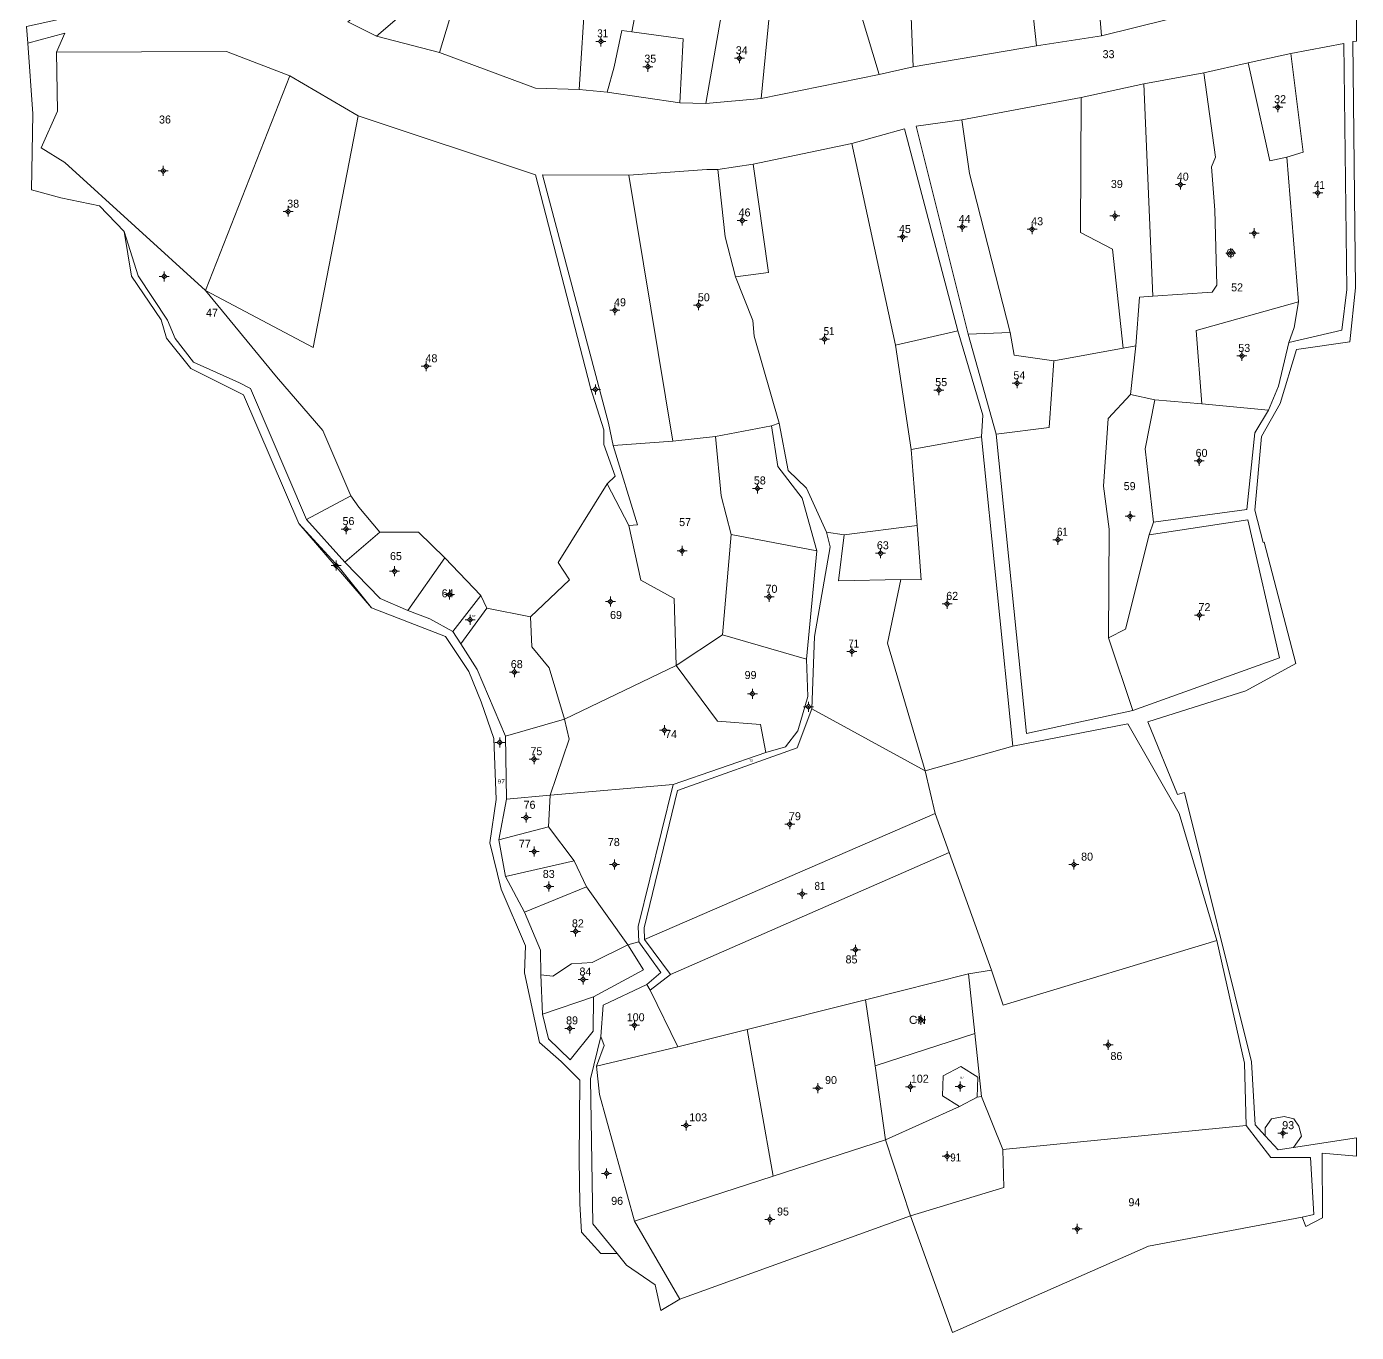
# Model space of a CAD drawing. Header units: metres. Extents: x 363168 to 363519, y 1838480 to 1839020.
# Drawn here: x 363167.6 to 363500, y 1838480.3 to 1838806.7 of the extents above; entities that cross this region are included whole.
import ezdxf

# ---------------------------------------------------------------- set-up
doc = ezdxf.new("R2010")
doc.units = ezdxf.units.M
doc.header["$LTSCALE"] = 0.8
doc.layers.add('10', color=7, linetype='Continuous', lineweight=13)
doc.layers.add('11', color=7, linetype='Continuous', lineweight=13)
doc.layers.add('15', color=7, linetype='Continuous')

msp = doc.modelspace()

# ---------------------------------------------------------------- hatches: boundary and pattern name
at = {"layer": '11'}
for points in [[(363311.3298, 1838803.02, 1), (363311.0297, 1838803.02, 1)], [(363345.9398, 1838798.79, 1), (363345.6397, 1838798.79, 1)], [(363323.0798, 1838796.69, 1), (363322.7797, 1838796.69, 1)], [(363480.4998, 1838786.56, 1), (363480.1997, 1838786.56, 1)], [(363201.9498, 1838770.62, 1), (363201.6497, 1838770.62, 1)], [(363456.1698, 1838767.2, 1), (363455.8698, 1838767.2, 1)], [(363490.4798, 1838765.12, 1), (363490.1798, 1838765.12, 1)], [(363233.1198, 1838760.46, 1), (363232.8198, 1838760.46, 1)], [(363346.6398, 1838758.24, 1), (363346.3397, 1838758.24, 1)], [(363439.7998, 1838759.37, 1), (363439.4998, 1838759.37, 1)], [(363386.7198, 1838754.13, 1), (363386.4198, 1838754.13, 1)], [(363401.6298, 1838756.62, 1), (363401.3297, 1838756.62, 1)], [(363419.0798, 1838756.06, 1), (363418.7797, 1838756.06, 1)], [(363474.5998, 1838755.04, 1), (363474.2998, 1838755.04, 1)], [(363468.7298, 1838750.11, 1), (363468.4298, 1838750.11, 1)], [(363202.1898, 1838744.26, 1), (363201.8897, 1838744.26, 1)], [(363314.8198, 1838735.8, 1), (363314.5197, 1838735.8, 1)], [(363335.7498, 1838737.04, 1), (363335.4497, 1838737.04, 1)], [(363367.2098, 1838728.58, 1), (363366.9097, 1838728.58, 1)], [(363471.5298, 1838724.38, 1), (363471.2297, 1838724.38, 1)], [(363267.6798, 1838721.8, 1), (363267.3798, 1838721.8, 1)], [(363415.3298, 1838717.54, 1), (363415.0297, 1838717.54, 1)], [(363309.9298, 1838716, 1), (363309.6298, 1838716, 1)], [(363395.7898, 1838715.84, 1), (363395.4898, 1838715.84, 1)], [(363460.8698, 1838698.14, 1), (363460.5698, 1838698.14, 1)], [(363350.4598, 1838691.26, 1), (363350.1597, 1838691.26, 1)], [(363443.5798, 1838684.31, 1), (363443.2797, 1838684.31, 1)], [(363247.6398, 1838681.1, 1), (363247.3397, 1838681.1, 1)], [(363425.5398, 1838678.44, 1), (363425.2398, 1838678.44, 1)], [(363331.6098, 1838675.64, 1), (363331.3098, 1838675.64, 1)], [(363381.2098, 1838675.06, 1), (363380.9097, 1838675.06, 1)], [(363245.1398, 1838671.98, 1), (363244.8397, 1838671.98, 1)], [(363259.7498, 1838670.56, 1), (363259.4497, 1838670.56, 1)], [(363273.4598, 1838664.71, 1), (363273.1597, 1838664.71, 1)], [(363353.3598, 1838664.16, 1), (363353.0598, 1838664.16, 1)], [(363313.6898, 1838662.97, 1), (363313.3897, 1838662.97, 1)], [(363397.8498, 1838662.4, 1), (363397.5498, 1838662.4, 1)], [(363278.6298, 1838658.44, 1), (363278.3297, 1838658.44, 1)], [(363460.8998, 1838659.59, 1), (363460.5997, 1838659.59, 1)], [(363374.0698, 1838650.5, 1), (363373.7697, 1838650.5, 1)], [(363289.7098, 1838645.35, 1), (363289.4097, 1838645.35, 1)], [(363349.1798, 1838639.94, 1), (363348.8798, 1838639.94, 1)], [(363363.1798, 1838636.68, 1), (363362.8798, 1838636.68, 1)], [(363286.0398, 1838627.76, 1), (363285.7398, 1838627.76, 1)], [(363327.1798, 1838630.8, 1), (363326.8798, 1838630.8, 1)], [(363294.6198, 1838623.58, 1), (363294.3198, 1838623.58, 1)], [(363292.6098, 1838609, 1), (363292.3098, 1838609, 1)], [(363358.5298, 1838607.32, 1), (363358.2297, 1838607.32, 1)], [(363294.6398, 1838600.47, 1), (363294.3397, 1838600.47, 1)], [(363314.7598, 1838597.22, 1), (363314.4597, 1838597.22, 1)], [(363429.5598, 1838597.22, 1), (363429.2598, 1838597.22, 1)], [(363298.2898, 1838591.72, 1), (363297.9898, 1838591.72, 1)], [(363361.6298, 1838589.9, 1), (363361.3297, 1838589.9, 1)], [(363304.9798, 1838580.54, 1), (363304.6798, 1838580.54, 1)], [(363374.9398, 1838575.94, 1), (363374.6397, 1838575.94, 1)], [(363306.8798, 1838568.5, 1), (363306.5797, 1838568.5, 1)], [(363391.2998, 1838558.42, 1), (363390.9998, 1838558.42, 1)], [(363303.5198, 1838556.29, 1), (363303.2197, 1838556.29, 1)], [(363319.6898, 1838557.06, 1), (363319.3897, 1838557.06, 1)], [(363438.1198, 1838552.13, 1), (363437.8198, 1838552.13, 1)], [(363365.5498, 1838541.37, 1), (363365.2498, 1838541.37, 1)], [(363388.6898, 1838541.71, 1), (363388.3897, 1838541.71, 1)], [(363401.1198, 1838541.75, 1), (363400.8198, 1838541.75, 1)], [(363332.5998, 1838532.04, 1), (363332.2998, 1838532.04, 1)], [(363481.7898, 1838530.09, 1), (363481.4898, 1838530.09, 1)], [(363397.8398, 1838524.33, 1), (363397.5397, 1838524.33, 1)], [(363312.7498, 1838520.01, 1), (363312.4497, 1838520.01, 1)], [(363353.5498, 1838508.5, 1), (363353.2498, 1838508.5, 1)], [(363430.3798, 1838506.14, 1), (363430.0797, 1838506.14, 1)]]:
    msp.add_hatch(color=256, dxfattribs=at).paths.add_polyline_path(points)

# ---------------------------------------------------------------- linework, layer by layer
at = {"layer": '10'}
for p, q in [((363499.99, 1838803.06), (363500, 1838818.07)), ((363453.13, 1838808.6), (363436.27, 1838804.39)), ((363270.79, 1838800.24), (363255.11, 1838804.31)), ((363420.06, 1838801.93), (363389.21, 1838796.67)), ((363461.83, 1838795.11), (363472.94, 1838797.69)), ((363472.94, 1838797.69), (363483.57, 1838799.99)), ((363233.41, 1838794.39), (363212.34, 1838740.72)), ((363250.53, 1838784.42), (363233.41, 1838794.39)), ((363380.69, 1838794.75), (363351.2, 1838788.7)), ((363446.9, 1838792.39), (363461.83, 1838795.11)), ((363312.75, 1838790.34), (363305.71, 1838790.97)), ((363431.22, 1838788.95), (363446.9, 1838792.39)), ((363449.08, 1838739.29), (363446.9, 1838792.39)), ((363330.91, 1838787.68), (363312.75, 1838790.34)), ((363337.42, 1838787.5), (363330.91, 1838787.68)), ((363351.2, 1838788.7), (363337.42, 1838787.5)), ((363485.54, 1838737.91), (363482.62, 1838774.05)), ((363384.77, 1838727.1), (363400.41, 1838730.68)), ((363413.44, 1838730.26), (363402.97, 1838729.85)), ((363402.97, 1838729.85), (363409.94, 1838704.83)), ((363388.7, 1838701.01), (363384.77, 1838727.1)), ((363443.51, 1838714.72), (363444.88, 1838726.92)), ((363461.36, 1838712.38), (363449.61, 1838713.42)), ((363355.73, 1838707.56), (363353.84, 1838706.88)), ((363406.31, 1838704.13), (363388.7, 1838701.01)), ((363414.11, 1838626.81), (363406.31, 1838704.13)), ((363388.7, 1838701.01), (363390.23, 1838681.98)), ((363318.14, 1838682.02), (363312.75, 1838692.39)), ((363248.67, 1838689.39), (363237.6, 1838683.46)), ((363235.64, 1838682.52), (363245.73, 1838671.46)), ((363235.64, 1838682.52), (363253.8, 1838661.43)), ((363237.6, 1838683.46), (363247.2, 1838672.82)), ((363371.98, 1838679.65), (363390.23, 1838681.98)), ((363255.92, 1838680.31), (363247.2, 1838672.82)), ((363343.74, 1838679.78), (363365.16, 1838675.64)), ((363367.58, 1838680.31), (363371.98, 1838679.65)), ((363365.16, 1838675.64), (363362.52, 1838648.55)), ((363262.88, 1838660.77), (363272.17, 1838673.89)), ((363274.14, 1838655.53), (363281.18, 1838664.46)), ((363281.18, 1838664.46), (363282.63, 1838661.32)), ((363276.13, 1838652.43), (363282.63, 1838661.32)), ((363282.63, 1838661.32), (363293.56, 1838659.18)), ((363274.14, 1838655.53), (363276.13, 1838652.43)), ((363341.56, 1838654.68), (363362.52, 1838648.55)), ((363444.13, 1838635.74), (363438, 1838653.9)), ((363330.01, 1838647.02), (363302.11, 1838633.55)), ((363363.92, 1838636.17), (363392.2, 1838620.68)), ((363352.4, 1838625.21), (363329.21, 1838617.24)), ((363392.2, 1838620.68), (363414.11, 1838626.81)), ((363394.74, 1838610.03), (363392.2, 1838620.68)), ((363298.09, 1838606.68), (363298.49, 1838614.57)), ((363329.21, 1838617.24), (363298.49, 1838614.57)), ((363287.58, 1838613.6), (363285.68, 1838603.44)), ((363322.07, 1838578.47), (363394.74, 1838610.03)), ((363298.09, 1838606.68), (363285.68, 1838603.44)), ((363304.52, 1838598.14), (363298.09, 1838606.68)), ((363285.68, 1838603.44), (363287.35, 1838594.26)), ((363304.52, 1838598.14), (363287.35, 1838594.26)), ((363307.6, 1838591.7), (363304.52, 1838598.14)), ((363328.53, 1838569.78), (363398.24, 1838600.26)), ((363287.35, 1838594.26), (363292.08, 1838585.31)), ((363292.08, 1838585.31), (363307.6, 1838591.7)), ((363317.94, 1838577.19), (363307.6, 1838591.7)), ((363317.94, 1838577.19), (363320.61, 1838577.88)), ((363322.07, 1838578.47), (363328.53, 1838569.78)), ((363296.6, 1838559.81), (363296.14, 1838569.67)), ((363377.32, 1838563.42), (363403.04, 1838569.88)), ((363408.78, 1838570.84), (363403.04, 1838569.88)), ((363323.47, 1838565.81), (363330.41, 1838551.63)), ((363296.6, 1838559.81), (363309.34, 1838564.2)), ((363377.32, 1838563.42), (363379.68, 1838546.95)), ((363354.19, 1838519.32), (363347.76, 1838555.99)), ((363404.64, 1838554.97), (363379.68, 1838546.95)), ((363379.68, 1838546.95), (363382.34, 1838528.45)), ((363405.19, 1838539.09), (363400.81, 1838536.75)), ((363406.33, 1838539.23), (363405.19, 1838539.09)), ((363406.33, 1838539.23), (363411.67, 1838526)), ((363400.81, 1838536.75), (363382.34, 1838528.45)), ((363472.46, 1838531.99), (363411.67, 1838526)), ((363354.19, 1838519.32), (363382.34, 1838528.45)), ((363484.24, 1838526.49), (363480.48, 1838525.91)), ((363319.57, 1838508.09), (363354.19, 1838519.32)), ((363330.86, 1838488.56), (363319.57, 1838508.09)), ((363388.51, 1838509.43), (363330.86, 1838488.56)), ((363315.2, 1838500), (363311.16, 1838500))]:
    msp.add_line(p, q, dxfattribs=at)
for points in [[(363371.29, 1838895.62), (363384.76, 1838895.54), (363384.61, 1838892.39), (363386.79, 1838856.55), (363389.21, 1838796.67), (363380.69, 1838794.75)], [(363289.11, 1838892.88), (363286.79, 1838888.65), (363283.16, 1838887.92), (363260.64, 1838888.46), (363224.7, 1838887.62), (363215.23, 1838837.11), (363205.07, 1838815.48), (363204.34, 1838810.17), (363176.34, 1838808.64), (363167.63, 1838806.76), (363167.93, 1838802.56)], [(363428.11, 1838862.14), (363433.32, 1838840.62), (363436.27, 1838804.39), (363420.06, 1838801.93), (363413.71, 1838860.29)], [(363371.33, 1838852.87), (363374.29, 1838830.44), (363376.18, 1838809.61), (363380.69, 1838794.75)], [(363307.33, 1838815.71), (363305.71, 1838790.97), (363294.83, 1838791.3), (363270.79, 1838800.24), (363276.38, 1838818.74), (363277.61, 1838829.38)], [(363307.33, 1838815.71), (363320.33, 1838812.83), (363318.9, 1838805.39)], [(363337.42, 1838787.5), (363341.3, 1838809.94), (363353.34, 1838810.08), (363351.2, 1838788.7)], [(363167.93, 1838802.56), (363177.18, 1838805.07), (363175.1, 1838800.33)], [(363318.9, 1838805.39), (363316.43, 1838805.71), (363314.49, 1838796.67), (363312.75, 1838790.34)], [(363318.9, 1838805.39), (363331.72, 1838803.61), (363330.91, 1838787.68)], [(363167.93, 1838802.56), (363169.17, 1838784.91), (363168.88, 1838765.92)], [(363175.1, 1838800.33), (363217.61, 1838800.51), (363233.41, 1838794.39)], [(363474.73, 1838532.16), (363473.8, 1838547.95), (363457.05, 1838615.28), (363455.32, 1838614.71), (363447.83, 1838632.95), (363472.34, 1838640.7), (363484.9, 1838647.46), (363476.91, 1838677.8), (363476.71, 1838677.77), (363474.58, 1838685.79), (363476.28, 1838704.26), (363480.95, 1838712.46), (363485.02, 1838725.99), (363498.37, 1838727.94), (363499.74, 1838741.41), (363499.12, 1838802.95), (363499.99, 1838803.06)], [(363483.57, 1838799.99), (363496.85, 1838802.52), (363497.61, 1838741.01), (363496.36, 1838730.86), (363483.15, 1838727.73)], [(363175.1, 1838800.33), (363175.32, 1838785.53), (363171.26, 1838776.39), (363177.21, 1838772.72), (363212.34, 1838740.72)], [(363482.62, 1838774.05), (363478.4, 1838773.14), (363472.94, 1838797.69)], [(363483.57, 1838799.99), (363486.72, 1838775.28), (363482.62, 1838774.05)], [(363449.08, 1838739.29), (363463.96, 1838740.35), (363465.13, 1838742.07), (363464.58, 1838760.85), (363463.76, 1838771.67), (363464.76, 1838774.11), (363461.83, 1838795.11)], [(363444.88, 1838726.92), (363441.7, 1838726.35), (363439, 1838751.03), (363431.01, 1838755.26), (363431.22, 1838788.95), (363401.38, 1838783.4)], [(363250.53, 1838784.42), (363239.23, 1838726.52), (363212.34, 1838740.72)], [(363312.75, 1838692.39), (363314.73, 1838694.35), (363311.88, 1838702.2), (363311.87, 1838705.89), (363308.56, 1838716.44), (363294.86, 1838769.64), (363250.53, 1838784.42)], [(363373.91, 1838777.52), (363387.04, 1838781.16), (363400.41, 1838730.68)], [(363401.38, 1838783.4), (363389.97, 1838781.8), (363402.97, 1838729.85)], [(363441.7, 1838726.35), (363424.35, 1838723.16), (363414.43, 1838724.58), (363413.44, 1838730.26), (363403.28, 1838769.99), (363401.38, 1838783.4)], [(363384.77, 1838727.1), (363373.91, 1838777.52), (363349.21, 1838772.32)], [(363318.18, 1838769.55), (363337.66, 1838771), (363340.37, 1838770.99)], [(363349.21, 1838772.32), (363340.37, 1838770.99), (363342.22, 1838754.14), (363344.82, 1838744.17)], [(363344.82, 1838744.17), (363353.05, 1838745.21), (363349.21, 1838772.32)], [(363329.18, 1838703.09), (363314.21, 1838701.98), (363313.11, 1838707.54), (363296.55, 1838769.63), (363318.18, 1838769.55)], [(363353.84, 1838706.88), (363339.83, 1838704.27), (363329.18, 1838703.09), (363318.18, 1838769.55)], [(363168.88, 1838765.92), (363176.19, 1838763.9), (363185.87, 1838761.9), (363192.02, 1838755.52), (363193.89, 1838744.29), (363201.28, 1838733.4), (363202.62, 1838728.8), (363208.64, 1838721.24), (363221.84, 1838714.68), (363235.64, 1838682.52)], [(363192.02, 1838755.52), (363195.54, 1838744.41), (363202.84, 1838733.32), (363204.73, 1838728.77), (363209.38, 1838722.79), (363220.88, 1838717.69), (363223.57, 1838716.25), (363237.6, 1838683.46)], [(363344.82, 1838744.17), (363349.16, 1838733.23), (363349.46, 1838729.33), (363355.73, 1838707.56)], [(363212.34, 1838740.72), (363230.09, 1838719.12), (363241.7, 1838705.75), (363248.67, 1838689.39)], [(363444.88, 1838726.92), (363445.79, 1838739.06), (363449.08, 1838739.29)], [(363483.15, 1838727.73), (363480.49, 1838716.86), (363478, 1838710.85), (363461.36, 1838712.38), (363459.95, 1838730.75), (363485.54, 1838737.91)], [(363483.15, 1838727.73), (363484.41, 1838731.52), (363485.54, 1838737.91)], [(363400.41, 1838730.68), (363406.67, 1838709.57), (363406.31, 1838704.13)], [(363409.94, 1838704.83), (363423.19, 1838706.52), (363424.35, 1838723.16)], [(363443.51, 1838714.72), (363437.92, 1838708.76), (363436.76, 1838691.81), (363438.18, 1838681.08), (363438, 1838653.9)], [(363443.51, 1838714.72), (363449.61, 1838713.42), (363447.18, 1838701.13), (363449.27, 1838682.86), (363448.19, 1838679.62)], [(363449.27, 1838682.86), (363472.64, 1838686), (363474.65, 1838705.12), (363478, 1838710.85)], [(363355.73, 1838707.56), (363358.01, 1838695.74), (363362.56, 1838691.36), (363367.58, 1838680.31)], [(363343.74, 1838679.78), (363341.21, 1838689.42), (363339.83, 1838704.27)], [(363353.84, 1838706.88), (363355.37, 1838696.71), (363361.48, 1838688.8), (363365.16, 1838675.64)], [(363444.13, 1838635.74), (363417.52, 1838629.97), (363409.94, 1838704.83)], [(363314.21, 1838701.98), (363320.31, 1838682.18), (363318.14, 1838682.02)], [(363293.56, 1838659.18), (363303.3, 1838668.43), (363300.48, 1838672.78), (363312.75, 1838692.39)], [(363248.67, 1838689.39), (363250.7, 1838686.56), (363255.92, 1838680.31)], [(363318.14, 1838682.02), (363321.14, 1838668.3), (363329.5, 1838663.78), (363330.01, 1838647.02)], [(363390.23, 1838681.98), (363391.18, 1838668.37), (363386.16, 1838668.47)], [(363448.19, 1838679.62), (363472.84, 1838683.44), (363480.75, 1838648.95), (363444.13, 1838635.74)], [(363281.18, 1838664.46), (363272.17, 1838673.89), (363265.59, 1838680.36), (363255.92, 1838680.31)], [(363330.01, 1838647.02), (363341.56, 1838654.68), (363343.74, 1838679.78)], [(363363.92, 1838636.17), (363364.56, 1838654.23), (363368.44, 1838676.66), (363367.58, 1838680.31)], [(363371.98, 1838679.65), (363370.54, 1838668.14), (363386.16, 1838668.47)], [(363438, 1838653.9), (363442.31, 1838656.11), (363448.19, 1838679.62)], [(363245.73, 1838671.46), (363253.8, 1838661.43), (363272.35, 1838654.25), (363278.13, 1838645.46), (363281.25, 1838637.94), (363284.41, 1838628.71), (363284.98, 1838613.48), (363283.41, 1838602.64), (363286.25, 1838591.11), (363292.36, 1838576.93), (363292.1, 1838570.15), (363295.86, 1838552.72), (363301.25, 1838547.98), (363305.89, 1838543.36), (363305.73, 1838523.47), (363305.93, 1838512.45), (363306.31, 1838505.32), (363311.16, 1838500)], [(363247.2, 1838672.82), (363255.98, 1838663.73), (363262.88, 1838660.77)], [(363386.16, 1838668.47), (363382.79, 1838652.61), (363392.2, 1838620.68)], [(363262.88, 1838660.77), (363268.42, 1838658.68), (363274.14, 1838655.53)], [(363293.56, 1838659.18), (363293.92, 1838651.65), (363298.28, 1838646.39), (363302.11, 1838633.55)], [(363302.11, 1838633.55), (363287.31, 1838629.37), (363280.26, 1838645.96), (363276.13, 1838652.43)], [(363362.52, 1838648.55), (363362.86, 1838639.28), (363360.39, 1838630.68), (363357.3, 1838626.68), (363352.4, 1838625.21)], [(363352.4, 1838625.21), (363351.08, 1838632.21), (363340.3, 1838633.08), (363330.01, 1838647.02)], [(363363.92, 1838636.17), (363360.23, 1838626.43), (363330.29, 1838615.77), (363321.99, 1838581.38), (363322.07, 1838578.47)], [(363302.11, 1838633.55), (363303.21, 1838628.56), (363298.49, 1838614.57)], [(363414.11, 1838626.81), (363442.91, 1838632.39), (363455.71, 1838609.97), (363465.12, 1838578.26), (363411.72, 1838562.06), (363408.78, 1838570.84)], [(363298.49, 1838614.57), (363287.58, 1838613.6), (363287.31, 1838629.37)], [(363320.61, 1838577.88), (363320.45, 1838581.76), (363329.21, 1838617.24)], [(363394.74, 1838610.03), (363398.24, 1838600.26), (363408.78, 1838570.84)], [(363292.08, 1838585.31), (363296.1, 1838575.86), (363296.14, 1838569.67)], [(363322.68, 1838567.29), (363326.14, 1838570.21), (363320.61, 1838577.88)], [(363472.46, 1838531.99), (363472.01, 1838547.59), (363465.12, 1838578.26)], [(363296.14, 1838569.67), (363299.15, 1838569.37), (363303.8, 1838572.41), (363308.98, 1838572.71), (363317.94, 1838577.19)], [(363317.94, 1838577.19), (363321.78, 1838570.95), (363309.34, 1838564.2)], [(363328.53, 1838569.78), (363323.47, 1838565.81), (363322.68, 1838567.29)], [(363403.04, 1838569.88), (363404.64, 1838554.97), (363406.33, 1838539.23)], [(363322.68, 1838567.29), (363311.7, 1838562.07), (363311.12, 1838554.24)], [(363309.34, 1838564.2), (363309.27, 1838555.59), (363303.5, 1838548.38), (363298.11, 1838553.69), (363296.6, 1838559.81)], [(363330.41, 1838551.63), (363347.76, 1838555.99), (363377.32, 1838563.42)], [(363309.13, 1838507.41), (363308.57, 1838543.67), (363311.12, 1838554.24)], [(363330.41, 1838551.63), (363310.08, 1838546.84), (363312.01, 1838552.04), (363311.12, 1838554.24)], [(363319.57, 1838508.09), (363310.81, 1838539.75), (363310.08, 1838546.84)], [(363400.81, 1838536.75), (363396.57, 1838539.4), (363396.74, 1838544.39), (363401.15, 1838546.75), (363405.39, 1838544.1), (363405.19, 1838539.09)], [(363472.46, 1838531.99), (363478.64, 1838524.04), (363488.52, 1838524.04), (363489.34, 1838509.75), (363486.47, 1838509.08), (363448.01, 1838501.87), (363399.06, 1838480.28), (363388.51, 1838509.43)], [(363474.73, 1838532.16), (363477.23, 1838529.44), (363480.48, 1838525.91)], [(363477.23, 1838529.44), (363477.23, 1838531.41), (363478.81, 1838533.66), (363481.91, 1838534.27), (363484.39, 1838533.66), (363485.63, 1838531.8), (363486.25, 1838529.33), (363484.24, 1838526.49)], [(363411.67, 1838526), (363411.91, 1838516.49), (363388.51, 1838509.43), (363382.34, 1838528.45)], [(363486.47, 1838509.08), (363487.34, 1838506.79), (363491.55, 1838508.88), (363491.47, 1838525.05), (363500, 1838524.36), (363500, 1838528.94), (363484.24, 1838526.49)], [(363309.13, 1838507.41), (363315.2, 1838500), (363317.55, 1838497.13)], [(363330.86, 1838488.56), (363326.16, 1838485.78), (363324.75, 1838492.15), (363317.55, 1838497.13)]]:
    msp.add_lwpolyline(points, dxfattribs=at)
for points in [[(363247.9, 1838807.86), (363254.2, 1838812.93), (363261.38, 1838809.73), (363255.11, 1838804.31)], [(363468.2, 1838749.18), (363469.19, 1838749.32), (363469.57, 1838750.25), (363468.96, 1838751.04), (363467.97, 1838750.9), (363467.59, 1838749.97)]]:
    msp.add_lwpolyline(points, close=True, dxfattribs=at)
at = {"layer": '11'}
for p, q in [((363311.18, 1838804.27), (363311.18, 1838803.65)), ((363310.55, 1838803.02), (363309.93, 1838803.02)), ((363311.18, 1838802.39), (363311.18, 1838801.77)), ((363312.43, 1838803.02), (363311.81, 1838803.02)), ((363322.93, 1838797.94), (363322.93, 1838797.31)), ((363345.17, 1838798.79), (363344.54, 1838798.79)), ((363345.79, 1838800.04), (363345.79, 1838799.41)), ((363345.79, 1838798.17), (363345.79, 1838797.54)), ((363347.04, 1838798.79), (363346.41, 1838798.79)), ((363322.31, 1838796.69), (363321.68, 1838796.69)), ((363322.93, 1838796.07), (363322.93, 1838795.44)), ((363324.18, 1838796.69), (363323.55, 1838796.69)), ((363480.35, 1838787.81), (363480.35, 1838787.19)), ((363479.73, 1838786.56), (363479.1, 1838786.56)), ((363480.35, 1838785.93), (363480.35, 1838785.31)), ((363481.6, 1838786.56), (363480.97, 1838786.56)), ((363201.17, 1838770.62), (363200.55, 1838770.62)), ((363201.8, 1838771.87), (363201.8, 1838771.25)), ((363203.05, 1838770.62), (363202.43, 1838770.62)), ((363201.8, 1838769.99), (363201.8, 1838769.37)), ((363456.02, 1838768.45), (363456.02, 1838767.83)), ((363455.39, 1838767.2), (363454.77, 1838767.2)), ((363456.02, 1838766.57), (363456.02, 1838765.95)), ((363457.27, 1838767.2), (363456.65, 1838767.2)), ((363489.71, 1838765.12), (363489.08, 1838765.12)), ((363490.33, 1838766.37), (363490.33, 1838765.75)), ((363490.33, 1838764.49), (363490.33, 1838763.87)), ((363491.58, 1838765.12), (363490.95, 1838765.12)), ((363232.97, 1838761.71), (363232.97, 1838761.09)), ((363439.65, 1838760.62), (363439.65, 1838759.99)), ((363232.35, 1838760.46), (363231.72, 1838760.46)), ((363232.97, 1838759.83), (363232.97, 1838759.21)), ((363234.22, 1838760.46), (363233.59, 1838760.46)), ((363345.87, 1838758.24), (363345.24, 1838758.24)), ((363346.49, 1838759.49), (363346.49, 1838758.87)), ((363346.49, 1838757.61), (363346.49, 1838756.99)), ((363347.74, 1838758.24), (363347.11, 1838758.24)), ((363401.48, 1838757.87), (363401.48, 1838757.25)), ((363418.93, 1838757.31), (363418.93, 1838756.69)), ((363439.03, 1838759.37), (363438.4, 1838759.37)), ((363439.65, 1838758.75), (363439.65, 1838758.12)), ((363440.9, 1838759.37), (363440.27, 1838759.37)), ((363385.95, 1838754.13), (363385.32, 1838754.13)), ((363386.57, 1838755.38), (363386.57, 1838754.75)), ((363387.82, 1838754.13), (363387.19, 1838754.13)), ((363400.85, 1838756.62), (363400.23, 1838756.62)), ((363401.48, 1838755.99), (363401.48, 1838755.37)), ((363402.73, 1838756.62), (363402.11, 1838756.62)), ((363418.31, 1838756.06), (363417.68, 1838756.06)), ((363418.93, 1838755.43), (363418.93, 1838754.81)), ((363420.18, 1838756.06), (363419.55, 1838756.06)), ((363473.83, 1838755.04), (363473.2, 1838755.04)), ((363474.45, 1838756.29), (363474.45, 1838755.67)), ((363474.45, 1838754.41), (363474.45, 1838753.79)), ((363475.7, 1838755.04), (363475.07, 1838755.04)), ((363386.57, 1838753.51), (363386.57, 1838752.88)), ((363468.58, 1838751.36), (363468.58, 1838750.73)), ((363467.95, 1838750.11), (363467.33, 1838750.11)), ((363468.58, 1838749.49), (363468.58, 1838748.86)), ((363469.83, 1838750.11), (363469.21, 1838750.11)), ((363201.41, 1838744.26), (363200.79, 1838744.26)), ((363202.04, 1838745.51), (363202.04, 1838744.89)), ((363203.29, 1838744.26), (363202.67, 1838744.26)), ((363202.04, 1838743.63), (363202.04, 1838743.01)), ((363335.6, 1838738.29), (363335.6, 1838737.67)), ((363314.05, 1838735.8), (363313.42, 1838735.8)), ((363314.67, 1838737.05), (363314.67, 1838736.43)), ((363314.67, 1838735.17), (363314.67, 1838734.55)), ((363315.92, 1838735.8), (363315.29, 1838735.8)), ((363334.97, 1838737.04), (363334.35, 1838737.04)), ((363335.6, 1838736.41), (363335.6, 1838735.79)), ((363336.85, 1838737.04), (363336.23, 1838737.04)), ((363366.43, 1838728.58), (363365.81, 1838728.58)), ((363367.06, 1838729.83), (363367.06, 1838729.21)), ((363367.06, 1838727.95), (363367.06, 1838727.33)), ((363368.31, 1838728.58), (363367.69, 1838728.58)), ((363470.75, 1838724.38), (363470.13, 1838724.38)), ((363471.38, 1838725.63), (363471.38, 1838725.01)), ((363472.63, 1838724.38), (363472.01, 1838724.38)), ((363266.91, 1838721.8), (363266.28, 1838721.8)), ((363267.53, 1838723.05), (363267.53, 1838722.43)), ((363267.53, 1838721.17), (363267.53, 1838720.55)), ((363268.78, 1838721.8), (363268.15, 1838721.8)), ((363471.38, 1838723.75), (363471.38, 1838723.13)), ((363414.55, 1838717.54), (363413.93, 1838717.54)), ((363415.18, 1838718.79), (363415.18, 1838718.17)), ((363416.43, 1838717.54), (363415.81, 1838717.54)), ((363309.15, 1838716), (363308.53, 1838716)), ((363309.78, 1838717.25), (363309.78, 1838716.63)), ((363309.78, 1838715.37), (363309.78, 1838714.75)), ((363311.03, 1838716), (363310.41, 1838716)), ((363395.01, 1838715.84), (363394.39, 1838715.84)), ((363395.64, 1838717.09), (363395.64, 1838716.47)), ((363395.64, 1838715.21), (363395.64, 1838714.59)), ((363396.89, 1838715.84), (363396.27, 1838715.84)), ((363415.18, 1838716.91), (363415.18, 1838716.29)), ((363460.09, 1838698.14), (363459.47, 1838698.14)), ((363460.72, 1838699.39), (363460.72, 1838698.77)), ((363460.72, 1838697.51), (363460.72, 1838696.89)), ((363461.97, 1838698.14), (363461.35, 1838698.14)), ((363349.69, 1838691.26), (363349.06, 1838691.26)), ((363350.31, 1838692.51), (363350.31, 1838691.89)), ((363351.56, 1838691.26), (363350.93, 1838691.26)), ((363350.31, 1838690.63), (363350.31, 1838690.01)), ((363442.81, 1838684.31), (363442.18, 1838684.31)), ((363443.43, 1838685.56), (363443.43, 1838684.93)), ((363444.68, 1838684.31), (363444.05, 1838684.31)), ((363246.87, 1838681.1), (363246.24, 1838681.1)), ((363247.49, 1838682.35), (363247.49, 1838681.73)), ((363248.74, 1838681.1), (363248.11, 1838681.1)), ((363443.43, 1838683.69), (363443.43, 1838683.06)), ((363247.49, 1838680.47), (363247.49, 1838679.85)), ((363424.77, 1838678.44), (363424.14, 1838678.44)), ((363425.39, 1838679.69), (363425.39, 1838679.07)), ((363425.39, 1838677.81), (363425.39, 1838677.19)), ((363426.64, 1838678.44), (363426.01, 1838678.44)), ((363330.83, 1838675.64), (363330.21, 1838675.64)), ((363331.46, 1838676.89), (363331.46, 1838676.27)), ((363331.46, 1838675.01), (363331.46, 1838674.39)), ((363332.71, 1838675.64), (363332.09, 1838675.64)), ((363380.43, 1838675.06), (363379.81, 1838675.06)), ((363381.06, 1838676.31), (363381.06, 1838675.69)), ((363381.06, 1838674.43), (363381.06, 1838673.81)), ((363382.31, 1838675.06), (363381.69, 1838675.06)), ((363244.37, 1838671.98), (363243.74, 1838671.98)), ((363244.99, 1838673.23), (363244.99, 1838672.61)), ((363244.99, 1838671.35), (363244.99, 1838670.73)), ((363246.24, 1838671.98), (363245.61, 1838671.98)), ((363259.6, 1838671.81), (363259.6, 1838671.19)), ((363258.97, 1838670.56), (363258.35, 1838670.56)), ((363259.6, 1838669.93), (363259.6, 1838669.31)), ((363260.85, 1838670.56), (363260.23, 1838670.56)), ((363272.69, 1838664.71), (363272.06, 1838664.71)), ((363273.31, 1838665.96), (363273.31, 1838665.33)), ((363274.56, 1838664.71), (363273.93, 1838664.71)), ((363313.54, 1838664.22), (363313.54, 1838663.59)), ((363353.21, 1838665.41), (363353.21, 1838664.79)), ((363273.31, 1838664.09), (363273.31, 1838663.46)), ((363312.91, 1838662.97), (363312.29, 1838662.97)), ((363313.54, 1838662.35), (363313.54, 1838661.72)), ((363314.79, 1838662.97), (363314.17, 1838662.97)), ((363352.59, 1838664.16), (363351.96, 1838664.16)), ((363353.21, 1838663.53), (363353.21, 1838662.91)), ((363354.46, 1838664.16), (363353.83, 1838664.16)), ((363397.07, 1838662.4), (363396.45, 1838662.4)), ((363397.7, 1838663.65), (363397.7, 1838663.03)), ((363397.7, 1838661.77), (363397.7, 1838661.15)), ((363398.95, 1838662.4), (363398.33, 1838662.4)), ((363277.85, 1838658.44), (363277.23, 1838658.44)), ((363278.48, 1838659.69), (363278.48, 1838659.07)), ((363278.48, 1838657.81), (363278.48, 1838657.19)), ((363279.73, 1838658.44), (363279.11, 1838658.44)), ((363460.13, 1838659.59), (363459.5, 1838659.59)), ((363460.75, 1838660.84), (363460.75, 1838660.21)), ((363460.75, 1838658.97), (363460.75, 1838658.34)), ((363462, 1838659.59), (363461.37, 1838659.59)), ((363373.92, 1838651.75), (363373.92, 1838651.13)), ((363373.29, 1838650.5), (363372.67, 1838650.5)), ((363373.92, 1838649.87), (363373.92, 1838649.25)), ((363375.17, 1838650.5), (363374.55, 1838650.5)), ((363288.93, 1838645.35), (363288.31, 1838645.35)), ((363289.56, 1838646.6), (363289.56, 1838645.97)), ((363289.56, 1838644.73), (363289.56, 1838644.1)), ((363290.81, 1838645.35), (363290.19, 1838645.35)), ((363349.03, 1838641.19), (363349.03, 1838640.57)), ((363348.41, 1838639.94), (363347.78, 1838639.94)), ((363349.03, 1838639.31), (363349.03, 1838638.69)), ((363350.28, 1838639.94), (363349.65, 1838639.94)), ((363363.03, 1838637.93), (363363.03, 1838637.31)), ((363362.41, 1838636.68), (363361.78, 1838636.68)), ((363363.03, 1838636.05), (363363.03, 1838635.43)), ((363364.28, 1838636.68), (363363.65, 1838636.68)), ((363327.03, 1838632.05), (363327.03, 1838631.43)), ((363285.27, 1838627.76), (363284.64, 1838627.76)), ((363285.89, 1838629.01), (363285.89, 1838628.39)), ((363287.14, 1838627.76), (363286.51, 1838627.76)), ((363326.41, 1838630.8), (363325.78, 1838630.8)), ((363327.03, 1838630.17), (363327.03, 1838629.55)), ((363328.28, 1838630.8), (363327.65, 1838630.8)), ((363285.89, 1838627.13), (363285.89, 1838626.51)), ((363294.47, 1838624.83), (363294.47, 1838624.21)), ((363293.85, 1838623.58), (363293.22, 1838623.58)), ((363294.47, 1838622.95), (363294.47, 1838622.33)), ((363295.72, 1838623.58), (363295.09, 1838623.58)), ((363291.83, 1838609), (363291.21, 1838609)), ((363292.46, 1838610.25), (363292.46, 1838609.63)), ((363292.46, 1838608.37), (363292.46, 1838607.75)), ((363293.71, 1838609), (363293.09, 1838609)), ((363358.38, 1838608.57), (363358.38, 1838607.95)), ((363357.75, 1838607.32), (363357.13, 1838607.32)), ((363358.38, 1838606.69), (363358.38, 1838606.07)), ((363359.63, 1838607.32), (363359.01, 1838607.32)), ((363294.49, 1838601.72), (363294.49, 1838601.09)), ((363293.87, 1838600.47), (363293.24, 1838600.47)), ((363294.49, 1838599.85), (363294.49, 1838599.22)), ((363295.74, 1838600.47), (363295.11, 1838600.47)), ((363314.61, 1838598.47), (363314.61, 1838597.85)), ((363429.41, 1838598.47), (363429.41, 1838597.85)), ((363313.99, 1838597.22), (363313.36, 1838597.22)), ((363314.61, 1838596.59), (363314.61, 1838595.97)), ((363315.86, 1838597.22), (363315.23, 1838597.22)), ((363428.79, 1838597.22), (363428.16, 1838597.22)), ((363429.41, 1838596.59), (363429.41, 1838595.97)), ((363430.66, 1838597.22), (363430.03, 1838597.22)), ((363297.51, 1838591.72), (363296.89, 1838591.72)), ((363298.14, 1838592.97), (363298.14, 1838592.35)), ((363298.14, 1838591.09), (363298.14, 1838590.47)), ((363299.39, 1838591.72), (363298.77, 1838591.72)), ((363361.48, 1838591.15), (363361.48, 1838590.53)), ((363360.85, 1838589.9), (363360.23, 1838589.9)), ((363361.48, 1838589.27), (363361.48, 1838588.65)), ((363362.73, 1838589.9), (363362.11, 1838589.9)), ((363304.83, 1838581.79), (363304.83, 1838581.17)), ((363304.21, 1838580.54), (363303.58, 1838580.54)), ((363304.83, 1838579.91), (363304.83, 1838579.29)), ((363306.08, 1838580.54), (363305.45, 1838580.54)), ((363374.17, 1838575.94), (363373.54, 1838575.94)), ((363374.79, 1838577.19), (363374.79, 1838576.57)), ((363374.79, 1838575.31), (363374.79, 1838574.69)), ((363376.04, 1838575.94), (363375.41, 1838575.94)), ((363306.11, 1838568.5), (363305.48, 1838568.5)), ((363306.73, 1838569.75), (363306.73, 1838569.13)), ((363306.73, 1838567.87), (363306.73, 1838567.25)), ((363307.98, 1838568.5), (363307.35, 1838568.5)), ((363319.54, 1838558.31), (363319.54, 1838557.69)), ((363390.53, 1838558.42), (363389.9, 1838558.42)), ((363391.15, 1838559.67), (363391.15, 1838559.05)), ((363392.4, 1838558.42), (363391.77, 1838558.42)), ((363302.75, 1838556.29), (363302.12, 1838556.29)), ((363303.37, 1838557.54), (363303.37, 1838556.91)), ((363303.37, 1838555.67), (363303.37, 1838555.04)), ((363304.62, 1838556.29), (363303.99, 1838556.29)), ((363318.91, 1838557.06), (363318.29, 1838557.06)), ((363319.54, 1838556.43), (363319.54, 1838555.81)), ((363320.79, 1838557.06), (363320.17, 1838557.06)), ((363391.15, 1838557.79), (363391.15, 1838557.17)), ((363437.35, 1838552.13), (363436.72, 1838552.13)), ((363437.97, 1838553.38), (363437.97, 1838552.75)), ((363437.97, 1838551.51), (363437.97, 1838550.88)), ((363439.22, 1838552.13), (363438.59, 1838552.13)), ((363364.77, 1838541.37), (363364.15, 1838541.37)), ((363365.4, 1838542.62), (363365.4, 1838541.99)), ((363366.65, 1838541.37), (363366.03, 1838541.37)), ((363387.91, 1838541.71), (363387.29, 1838541.71)), ((363388.54, 1838542.96), (363388.54, 1838542.33)), ((363389.79, 1838541.71), (363389.17, 1838541.71)), ((363400.35, 1838541.75), (363399.72, 1838541.75)), ((363400.97, 1838543), (363400.97, 1838542.37)), ((363402.22, 1838541.75), (363401.59, 1838541.75)), ((363365.4, 1838540.75), (363365.4, 1838540.12)), ((363388.54, 1838541.09), (363388.54, 1838540.46)), ((363400.97, 1838541.13), (363400.97, 1838540.5)), ((363331.83, 1838532.04), (363331.2, 1838532.04)), ((363332.45, 1838533.29), (363332.45, 1838532.67)), ((363332.45, 1838531.41), (363332.45, 1838530.79)), ((363333.7, 1838532.04), (363333.07, 1838532.04)), ((363481.64, 1838531.34), (363481.64, 1838530.71)), ((363481.01, 1838530.09), (363480.39, 1838530.09)), ((363481.64, 1838529.47), (363481.64, 1838528.84)), ((363482.89, 1838530.09), (363482.27, 1838530.09)), ((363397.69, 1838525.58), (363397.69, 1838524.95)), ((363397.07, 1838524.33), (363396.44, 1838524.33)), ((363397.69, 1838523.71), (363397.69, 1838523.08)), ((363398.94, 1838524.33), (363398.31, 1838524.33)), ((363311.97, 1838520.01), (363311.35, 1838520.01)), ((363312.6, 1838521.26), (363312.6, 1838520.63)), ((363312.6, 1838519.39), (363312.6, 1838518.76)), ((363313.85, 1838520.01), (363313.23, 1838520.01)), ((363352.77, 1838508.5), (363352.15, 1838508.5)), ((363353.4, 1838509.75), (363353.4, 1838509.13)), ((363354.65, 1838508.5), (363354.03, 1838508.5)), ((363353.4, 1838507.87), (363353.4, 1838507.25)), ((363429.61, 1838506.14), (363428.98, 1838506.14)), ((363430.23, 1838507.39), (363430.23, 1838506.77)), ((363430.23, 1838505.51), (363430.23, 1838504.89)), ((363431.48, 1838506.14), (363430.85, 1838506.14))]:
    msp.add_line(p, q, dxfattribs=at)
for points in [[(363311.18, 1838803.65), (363310.55, 1838803.02), (363311.18, 1838802.39), (363311.81, 1838803.02)], [(363322.93, 1838797.31), (363322.31, 1838796.69), (363322.93, 1838796.07), (363323.55, 1838796.69)], [(363345.79, 1838799.41), (363345.17, 1838798.79), (363345.79, 1838798.17), (363346.41, 1838798.79)], [(363480.35, 1838787.19), (363479.73, 1838786.56), (363480.35, 1838785.93), (363480.97, 1838786.56)], [(363201.8, 1838771.25), (363201.17, 1838770.62), (363201.8, 1838769.99), (363202.43, 1838770.62)], [(363456.02, 1838767.83), (363455.39, 1838767.2), (363456.02, 1838766.57), (363456.65, 1838767.2)], [(363490.33, 1838765.75), (363489.71, 1838765.12), (363490.33, 1838764.49), (363490.95, 1838765.12)], [(363232.97, 1838761.09), (363232.35, 1838760.46), (363232.97, 1838759.83), (363233.59, 1838760.46)], [(363346.49, 1838758.87), (363345.87, 1838758.24), (363346.49, 1838757.61), (363347.11, 1838758.24)], [(363439.65, 1838759.99), (363439.03, 1838759.37), (363439.65, 1838758.75), (363440.27, 1838759.37)], [(363386.57, 1838754.75), (363385.95, 1838754.13), (363386.57, 1838753.51), (363387.19, 1838754.13)], [(363401.48, 1838757.25), (363400.85, 1838756.62), (363401.48, 1838755.99), (363402.11, 1838756.62)], [(363418.93, 1838756.69), (363418.31, 1838756.06), (363418.93, 1838755.43), (363419.55, 1838756.06)], [(363474.45, 1838755.67), (363473.83, 1838755.04), (363474.45, 1838754.41), (363475.07, 1838755.04)], [(363468.58, 1838750.73), (363467.95, 1838750.11), (363468.58, 1838749.49), (363469.21, 1838750.11)], [(363202.04, 1838744.89), (363201.41, 1838744.26), (363202.04, 1838743.63), (363202.67, 1838744.26)], [(363335.6, 1838737.67), (363334.97, 1838737.04), (363335.6, 1838736.41), (363336.23, 1838737.04)], [(363314.67, 1838736.43), (363314.05, 1838735.8), (363314.67, 1838735.17), (363315.29, 1838735.8)], [(363367.06, 1838729.21), (363366.43, 1838728.58), (363367.06, 1838727.95), (363367.69, 1838728.58)], [(363471.38, 1838725.01), (363470.75, 1838724.38), (363471.38, 1838723.75), (363472.01, 1838724.38)], [(363267.53, 1838722.43), (363266.91, 1838721.8), (363267.53, 1838721.17), (363268.15, 1838721.8)], [(363415.18, 1838718.17), (363414.55, 1838717.54), (363415.18, 1838716.91), (363415.81, 1838717.54)], [(363309.78, 1838716.63), (363309.15, 1838716), (363309.78, 1838715.37), (363310.41, 1838716)], [(363395.64, 1838716.47), (363395.01, 1838715.84), (363395.64, 1838715.21), (363396.27, 1838715.84)], [(363460.72, 1838698.77), (363460.09, 1838698.14), (363460.72, 1838697.51), (363461.35, 1838698.14)], [(363350.31, 1838691.89), (363349.69, 1838691.26), (363350.31, 1838690.63), (363350.93, 1838691.26)], [(363443.43, 1838684.93), (363442.81, 1838684.31), (363443.43, 1838683.69), (363444.05, 1838684.31)], [(363247.49, 1838681.73), (363246.87, 1838681.1), (363247.49, 1838680.47), (363248.11, 1838681.1)], [(363425.39, 1838679.07), (363424.77, 1838678.44), (363425.39, 1838677.81), (363426.01, 1838678.44)], [(363331.46, 1838676.27), (363330.83, 1838675.64), (363331.46, 1838675.01), (363332.09, 1838675.64)], [(363381.06, 1838675.69), (363380.43, 1838675.06), (363381.06, 1838674.43), (363381.69, 1838675.06)], [(363244.99, 1838672.61), (363244.37, 1838671.98), (363244.99, 1838671.35), (363245.61, 1838671.98)], [(363259.6, 1838671.19), (363258.97, 1838670.56), (363259.6, 1838669.93), (363260.23, 1838670.56)], [(363273.31, 1838665.33), (363272.69, 1838664.71), (363273.31, 1838664.09), (363273.93, 1838664.71)], [(363353.21, 1838664.79), (363352.59, 1838664.16), (363353.21, 1838663.53), (363353.83, 1838664.16)], [(363313.54, 1838663.59), (363312.91, 1838662.97), (363313.54, 1838662.35), (363314.17, 1838662.97)], [(363397.7, 1838663.03), (363397.07, 1838662.4), (363397.7, 1838661.77), (363398.33, 1838662.4)], [(363278.48, 1838659.07), (363277.85, 1838658.44), (363278.48, 1838657.81), (363279.11, 1838658.44)], [(363460.75, 1838660.21), (363460.13, 1838659.59), (363460.75, 1838658.97), (363461.37, 1838659.59)], [(363373.92, 1838651.13), (363373.29, 1838650.5), (363373.92, 1838649.87), (363374.55, 1838650.5)], [(363289.56, 1838645.97), (363288.93, 1838645.35), (363289.56, 1838644.73), (363290.19, 1838645.35)], [(363349.03, 1838640.57), (363348.41, 1838639.94), (363349.03, 1838639.31), (363349.65, 1838639.94)], [(363363.03, 1838637.31), (363362.41, 1838636.68), (363363.03, 1838636.05), (363363.65, 1838636.68)], [(363327.03, 1838631.43), (363326.41, 1838630.8), (363327.03, 1838630.17), (363327.65, 1838630.8)], [(363285.89, 1838628.39), (363285.27, 1838627.76), (363285.89, 1838627.13), (363286.51, 1838627.76)], [(363294.47, 1838624.21), (363293.85, 1838623.58), (363294.47, 1838622.95), (363295.09, 1838623.58)], [(363292.46, 1838609.63), (363291.83, 1838609), (363292.46, 1838608.37), (363293.09, 1838609)], [(363358.38, 1838607.95), (363357.75, 1838607.32), (363358.38, 1838606.69), (363359.01, 1838607.32)], [(363294.49, 1838601.09), (363293.87, 1838600.47), (363294.49, 1838599.85), (363295.11, 1838600.47)], [(363314.61, 1838597.85), (363313.99, 1838597.22), (363314.61, 1838596.59), (363315.23, 1838597.22)], [(363429.41, 1838597.85), (363428.79, 1838597.22), (363429.41, 1838596.59), (363430.03, 1838597.22)], [(363298.14, 1838592.35), (363297.51, 1838591.72), (363298.14, 1838591.09), (363298.77, 1838591.72)], [(363361.48, 1838590.53), (363360.85, 1838589.9), (363361.48, 1838589.27), (363362.11, 1838589.9)], [(363304.83, 1838581.17), (363304.21, 1838580.54), (363304.83, 1838579.91), (363305.45, 1838580.54)], [(363374.79, 1838576.57), (363374.17, 1838575.94), (363374.79, 1838575.31), (363375.41, 1838575.94)], [(363306.73, 1838569.13), (363306.11, 1838568.5), (363306.73, 1838567.87), (363307.35, 1838568.5)], [(363391.15, 1838559.05), (363390.53, 1838558.42), (363391.15, 1838557.79), (363391.77, 1838558.42)], [(363303.37, 1838556.91), (363302.75, 1838556.29), (363303.37, 1838555.67), (363303.99, 1838556.29)], [(363319.54, 1838557.69), (363318.91, 1838557.06), (363319.54, 1838556.43), (363320.17, 1838557.06)], [(363437.97, 1838552.75), (363437.35, 1838552.13), (363437.97, 1838551.51), (363438.59, 1838552.13)], [(363365.4, 1838541.99), (363364.77, 1838541.37), (363365.4, 1838540.75), (363366.03, 1838541.37)], [(363388.54, 1838542.33), (363387.91, 1838541.71), (363388.54, 1838541.09), (363389.17, 1838541.71)], [(363400.97, 1838542.37), (363400.35, 1838541.75), (363400.97, 1838541.13), (363401.59, 1838541.75)], [(363332.45, 1838532.67), (363331.83, 1838532.04), (363332.45, 1838531.41), (363333.07, 1838532.04)], [(363481.64, 1838530.71), (363481.01, 1838530.09), (363481.64, 1838529.47), (363482.27, 1838530.09)], [(363397.69, 1838524.95), (363397.07, 1838524.33), (363397.69, 1838523.71), (363398.31, 1838524.33)], [(363312.6, 1838520.63), (363311.97, 1838520.01), (363312.6, 1838519.39), (363313.23, 1838520.01)], [(363353.4, 1838509.13), (363352.77, 1838508.5), (363353.4, 1838507.87), (363354.03, 1838508.5)], [(363430.23, 1838506.77), (363429.61, 1838506.14), (363430.23, 1838505.51), (363430.85, 1838506.14)]]:
    msp.add_lwpolyline(points, close=True, dxfattribs=at)
for centre in [(363311.1798, 1838803.02), (363345.7897, 1838798.79), (363322.9298, 1838796.69), (363480.3497, 1838786.56), (363201.7998, 1838770.62), (363456.0198, 1838767.2), (363490.3298, 1838765.12), (363232.9698, 1838760.46), (363346.4898, 1838758.24), (363439.6498, 1838759.37), (363386.5698, 1838754.13), (363401.4797, 1838756.62), (363418.9298, 1838756.06), (363474.4498, 1838755.04), (363468.5798, 1838750.11), (363202.0397, 1838744.26), (363314.6698, 1838735.8), (363335.5997, 1838737.04), (363367.0598, 1838728.58), (363471.3798, 1838724.38), (363267.5298, 1838721.8), (363415.1798, 1838717.54), (363309.7798, 1838716), (363395.6398, 1838715.84), (363460.7198, 1838698.14), (363350.3098, 1838691.26), (363443.4298, 1838684.31), (363247.4898, 1838681.1), (363425.3898, 1838678.44), (363331.4598, 1838675.64), (363381.0598, 1838675.06), (363244.9898, 1838671.98), (363259.5997, 1838670.56), (363273.3098, 1838664.71), (363353.2098, 1838664.16), (363313.5397, 1838662.97), (363397.6998, 1838662.4), (363278.4797, 1838658.44), (363460.7498, 1838659.59), (363373.9198, 1838650.5), (363289.5598, 1838645.35), (363349.0298, 1838639.94), (363363.0298, 1838636.68), (363285.8898, 1838627.76), (363327.0298, 1838630.8), (363294.4698, 1838623.58), (363292.4598, 1838609), (363358.3798, 1838607.32), (363294.4898, 1838600.47), (363314.6098, 1838597.22), (363429.4098, 1838597.22), (363298.1398, 1838591.72), (363361.4797, 1838589.9), (363304.8298, 1838580.54), (363374.7897, 1838575.94), (363306.7297, 1838568.5), (363391.1498, 1838558.42), (363303.3698, 1838556.29), (363319.5397, 1838557.06), (363437.9698, 1838552.13), (363365.3998, 1838541.37), (363388.5397, 1838541.71), (363400.9698, 1838541.75), (363332.4498, 1838532.04), (363481.6398, 1838530.09), (363397.6898, 1838524.33), (363312.5997, 1838520.01), (363353.3998, 1838508.5), (363430.2297, 1838506.14)]:
    msp.add_circle(centre, 0.15, dxfattribs=at)

# ---------------------------------------------------------------- texts
at = {"layer": '15'}
for s, height, width, p in [('31', 2, 0.9, (363310.27, 1838804.02)), ('41', 2, 0.9, (363489.42, 1838766.12)), ('42', 0.5, 1.25, (363468.06, 1838749.87)), ('51', 2, 0.9, (363366.86, 1838729.58)), ('61', 2, 0.9, (363425.18, 1838679.44)), ('66', 0.06246, 1.4, (363245.49, 1838671.35)), ('67', 0.5, 1.25, (363278.94, 1838659.12)), ('71', 2, 0.9, (363373.02, 1838651.49)), ('73', 0.5, 1.25, (363348.25, 1838622.95)), ('97', 1, 1.25, (363285.33, 1838617.51)), ('81', 2, 0.9, (363364.57, 1838590.9)), ('CN', 2, 1.1, (363388.15, 1838557.41)), ('87', 0.5, 1.25, (363400.98, 1838543.73)), ('92', 0.125, 1.35, (363404.91, 1838538.76)), ('91', 2, 0.9, (363398.5, 1838523.01))]:
    msp.add_text(s, height=height, dxfattribs=dict(at, width=width)).set_placement(p)
for s, p in [('34', (363344.89, 1838799.79)), ('33', (363436.57, 1838798.82)), ('35', (363322.03, 1838797.69)), ('32', (363479.44, 1838787.56)), ('36', (363200.73, 1838782.48)), ('39', (363438.64, 1838766.37)), ('40', (363455.11, 1838768.2)), ('38', (363232.77, 1838761.45)), ('46', (363345.58, 1838759.24)), ('44', (363400.58, 1838757.62)), ('43', (363418.72, 1838757.05)), ('45', (363385.67, 1838755.12)), ('52', (363468.69, 1838740.52)), ('49', (363314.46, 1838736.8)), ('50', (363335.4, 1838738.04)), ('47', (363212.49, 1838734.2)), ('53', (363470.48, 1838725.38)), ('48', (363267.33, 1838722.79)), ('55', (363394.73, 1838716.84)), ('54', (363414.27, 1838718.54)), ('60', (363459.81, 1838699.14)), ('58', (363349.4, 1838692.25)), ('59', (363441.84, 1838690.83)), ('56', (363246.59, 1838682.1)), ('57', (363330.72, 1838681.84)), ('63', (363380.15, 1838676.05)), ('65', (363258.46, 1838673.34)), ('64', (363271.37, 1838664.04)), ('70', (363352.31, 1838665.16)), ('62', (363397.49, 1838663.4)), ('72', (363460.54, 1838660.58)), ('69', (363313.46, 1838658.62)), ('68', (363288.65, 1838646.34)), ('99', (363347.09, 1838643.62)), ('74', (363327.23, 1838628.84)), ('75', (363293.56, 1838624.57)), ('76', (363291.85, 1838611.17)), ('79', (363358.17, 1838608.32)), ('77', (363290.68, 1838601.46)), ('78', (363312.91, 1838601.85)), ('80', (363431.2, 1838598.22)), ('83', (363296.65, 1838593.89)), ('82', (363303.93, 1838581.53)), ('85', (363372.32, 1838572.52)), ('84', (363305.82, 1838569.49)), ('89', (363302.47, 1838557.28)), ('100', (363317.63, 1838558.06)), ('86', (363438.53, 1838548.37)), ('102', (363388.64, 1838542.7)), ('90', (363367.2, 1838542.37)), ('103', (363333.25, 1838533.04)), ('93', (363481.46, 1838531.09)), ('96', (363313.74, 1838512.17)), ('95', (363355.2, 1838509.5)), ('94', (363443.02, 1838511.83))]:
    msp.add_text(s, height=2, dxfattribs=at).set_placement(p)

doc.saveas('drawing.dxf')
